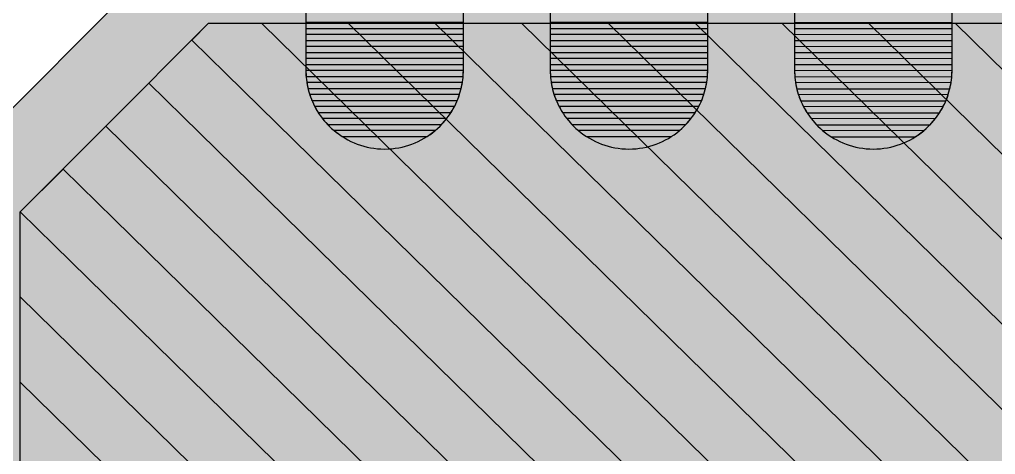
# Model space of a CAD drawing. Header units: millimetres. Extents: x -4.73 to 4.58, y -4.74 to 4.59.
# Drawn here: x -3.423 to -1.51, y 2.424 to 3.275 of the extents above; entities that cross this region are included whole.
import ezdxf

# ---------------------------------------------------------------- set-up
doc = ezdxf.new("R2010")
doc.units = ezdxf.units.MM
doc.header["$MEASUREMENT"] = 0
doc.layers.add('layer 1', color=7, linetype='Continuous')

msp = doc.modelspace()

# ---------------------------------------------------------------- hatches: boundary and pattern name
at = {"layer": 'layer 1', "true_color": 0x5f5d5d}
h = msp.add_hatch(color=251, dxfattribs=at)
edge = h.paths.add_edge_path()
edge.add_spline(control_points=[(-3.122, 3.4177), (-3.122, 3.4177), (2.976, 3.4177), (2.976, 3.4177), (2.976, 3.4177), (3.427, 2.9666), (3.427, 2.9666), (3.427, 2.9666), (3.427, -3.1314), (3.427, -3.1314), (3.427, -3.1314), (2.976, -3.5825), (2.976, -3.5825), (2.976, -3.5825), (-3.122, -3.5825), (-3.122, -3.5825), (-3.122, -3.5825), (-3.573, -3.1314), (-3.573, -3.1314), (-3.573, -3.1314), (-3.573, 2.9666), (-3.573, 2.9666), (-3.573, 2.9666), (-3.122, 3.4177), (-3.122, 3.4177)], knot_values=[0, 0, 0, 0, 0.125, 0.125, 0.125, 0.25, 0.25, 0.25, 0.375, 0.375, 0.375, 0.5, 0.5, 0.5, 0.625, 0.625, 0.625, 0.75, 0.75, 0.75, 0.875, 0.875, 0.875, 1, 1, 1, 1], degree=3, periodic=1)
at = {"layer": 'layer 1', "true_color": 0x8b8b8c}
h = msp.add_hatch(color=252, dxfattribs=at)
edge = h.paths.add_edge_path()
edge.add_spline(control_points=[(-2.8622, 3.2933), (-2.8622, 3.2933), (-2.5535, 3.2932), (-2.5535, 3.2932), (-2.5535, 3.2932), (-2.5535, 3.2579), (-2.5535, 3.2579), (-2.5535, 3.2579), (-2.8622, 3.258), (-2.8622, 3.258), (-2.8622, 3.258), (-2.8622, 3.2933), (-2.8622, 3.2933)], knot_values=[0, 0, 0, 0, 0.25, 0.25, 0.25, 0.5, 0.5, 0.5, 0.75, 0.75, 0.75, 1, 1, 1, 1], degree=3, periodic=1)
h = msp.add_hatch(color=252, dxfattribs=at)
edge = h.paths.add_edge_path()
edge.add_spline(control_points=[(-2.3832, 3.2931), (-2.3832, 3.2931), (-2.0745, 3.293), (-2.0745, 3.293), (-2.0745, 3.293), (-2.0745, 3.2577), (-2.0745, 3.2577), (-2.0745, 3.2577), (-2.3832, 3.2578), (-2.3832, 3.2578), (-2.3832, 3.2578), (-2.3832, 3.2931), (-2.3832, 3.2931)], knot_values=[0, 0, 0, 0, 0.25, 0.25, 0.25, 0.5, 0.5, 0.5, 0.75, 0.75, 0.75, 1, 1, 1, 1], degree=3, periodic=1)
h = msp.add_hatch(color=252, dxfattribs=at)
edge = h.paths.add_edge_path()
edge.add_spline(control_points=[(-1.9042, 3.2929), (-1.9042, 3.2929), (-1.5955, 3.2928), (-1.5955, 3.2928), (-1.5955, 3.2928), (-1.5955, 3.2576), (-1.5955, 3.2576), (-1.5955, 3.2576), (-1.9042, 3.2577), (-1.9042, 3.2577), (-1.9042, 3.2577), (-1.9042, 3.2929), (-1.9042, 3.2929)], knot_values=[0, 0, 0, 0, 0.25, 0.25, 0.25, 0.5, 0.5, 0.5, 0.75, 0.75, 0.75, 1, 1, 1, 1], degree=3, periodic=1)
at = {"layer": 'layer 1', "true_color": 0x9c9694}
h = msp.add_hatch(color=252, dxfattribs=at)
edge = h.paths.add_edge_path()
edge.add_spline(control_points=[(3.277, -3.0628), (3.277, -3.0628), (3.276, -3.0638), (3.276, -3.0638), (3.276, -3.0638), (3.1427, -3.1971), (3.1427, -3.1971), (3.1427, -3.1971), (-3.254, 3.067), (-3.254, 3.067), (-3.254, 3.067), (-3.0534, 3.2676), (-3.0534, 3.2676), (-3.0534, 3.2676), (-2.9488, 3.2676), (-2.9488, 3.2676), (-2.9488, 3.2676), (3.277, -2.8291), (3.277, -2.8291), (3.277, -2.8291), (3.277, -3.0628), (3.277, -3.0628)], knot_values=[0, 0, 0, 0, 0.142857, 0.142857, 0.142857, 0.285714, 0.285714, 0.285714, 0.428571, 0.428571, 0.428571, 0.571429, 0.571429, 0.571429, 0.714286, 0.714286, 0.714286, 0.857143, 0.857143, 0.857143, 1, 1, 1, 1], degree=3, periodic=1)
at = {"layer": 'layer 1', "true_color": 0x999391}
h = msp.add_hatch(color=252, dxfattribs=at)
edge = h.paths.add_edge_path()
edge.add_spline(control_points=[(3.277, -2.9956), (3.277, -2.9956), (-3.0858, 3.2352), (-3.0858, 3.2352), (-3.0858, 3.2352), (-3.0534, 3.2676), (-3.0534, 3.2676), (-3.0534, 3.2676), (-2.6088, 3.2676), (-2.6088, 3.2676), (-2.6088, 3.2676), (3.277, -2.4961), (3.277, -2.4961), (3.277, -2.4961), (3.277, -2.9956), (3.277, -2.9956)], knot_values=[0, 0, 0, 0, 0.2, 0.2, 0.2, 0.4, 0.4, 0.4, 0.6, 0.6, 0.6, 0.8, 0.8, 0.8, 1, 1, 1, 1], degree=3, periodic=1)
at = {"layer": 'layer 1', "true_color": 0x8b8b8c}
h = msp.add_hatch(color=252, dxfattribs=at)
edge = h.paths.add_edge_path()
edge.add_spline(control_points=[(-2.8622, 3.2698), (-2.8622, 3.2698), (-2.5535, 3.2697), (-2.5535, 3.2697), (-2.5535, 3.2697), (-2.5535, 3.2344), (-2.5535, 3.2344), (-2.5535, 3.2344), (-2.8622, 3.2345), (-2.8622, 3.2345), (-2.8622, 3.2345), (-2.8622, 3.2698), (-2.8622, 3.2698)], knot_values=[0, 0, 0, 0, 0.25, 0.25, 0.25, 0.5, 0.5, 0.5, 0.75, 0.75, 0.75, 1, 1, 1, 1], degree=3, periodic=1)
at = {"layer": 'layer 1', "true_color": 0x96908f}
h = msp.add_hatch(color=252, dxfattribs=at)
edge = h.paths.add_edge_path()
edge.add_spline(control_points=[(3.277, -2.6626), (3.277, -2.6626), (-2.7788, 3.2676), (-2.7788, 3.2676), (-2.7788, 3.2676), (-2.2687, 3.2676), (-2.2687, 3.2676), (-2.2687, 3.2676), (3.277, -2.163), (3.277, -2.163), (3.277, -2.163), (3.277, -2.6626), (3.277, -2.6626)], knot_values=[0, 0, 0, 0, 0.25, 0.25, 0.25, 0.5, 0.5, 0.5, 0.75, 0.75, 0.75, 1, 1, 1, 1], degree=3, periodic=1)
at = {"layer": 'layer 1', "true_color": 0x928d8c}
h = msp.add_hatch(color=252, dxfattribs=at)
edge = h.paths.add_edge_path()
edge.add_spline(control_points=[(3.277, -2.3296), (3.277, -2.3296), (-2.4387, 3.2676), (-2.4387, 3.2676), (-2.4387, 3.2676), (-1.9286, 3.2676), (-1.9286, 3.2676), (-1.9286, 3.2676), (3.277, -1.8301), (3.277, -1.8301), (3.277, -1.8301), (3.277, -2.3296), (3.277, -2.3296)], knot_values=[0, 0, 0, 0, 0.25, 0.25, 0.25, 0.5, 0.5, 0.5, 0.75, 0.75, 0.75, 1, 1, 1, 1], degree=3, periodic=1)
at = {"layer": 'layer 1', "true_color": 0x8b8b8c}
h = msp.add_hatch(color=252, dxfattribs=at)
edge = h.paths.add_edge_path()
edge.add_spline(control_points=[(-2.3832, 3.2696), (-2.3832, 3.2696), (-2.0745, 3.2695), (-2.0745, 3.2695), (-2.0745, 3.2695), (-2.0745, 3.2342), (-2.0745, 3.2342), (-2.0745, 3.2342), (-2.3832, 3.2343), (-2.3832, 3.2343), (-2.3832, 3.2343), (-2.3832, 3.2696), (-2.3832, 3.2696)], knot_values=[0, 0, 0, 0, 0.25, 0.25, 0.25, 0.5, 0.5, 0.5, 0.75, 0.75, 0.75, 1, 1, 1, 1], degree=3, periodic=1)
at = {"layer": 'layer 1', "true_color": 0x908b89}
h = msp.add_hatch(color=252, dxfattribs=at)
edge = h.paths.add_edge_path()
edge.add_spline(control_points=[(3.277, -1.9966), (3.277, -1.9966), (-2.0987, 3.2676), (-2.0987, 3.2676), (-2.0987, 3.2676), (-1.5886, 3.2676), (-1.5886, 3.2676), (-1.5886, 3.2676), (3.277, -1.497), (3.277, -1.497), (3.277, -1.497), (3.277, -1.9966), (3.277, -1.9966)], knot_values=[0, 0, 0, 0, 0.25, 0.25, 0.25, 0.5, 0.5, 0.5, 0.75, 0.75, 0.75, 1, 1, 1, 1], degree=3, periodic=1)
at = {"layer": 'layer 1', "true_color": 0x8b8b8c}
h = msp.add_hatch(color=252, dxfattribs=at)
edge = h.paths.add_edge_path()
edge.add_spline(control_points=[(-1.9042, 3.2694), (-1.9042, 3.2694), (-1.5955, 3.2693), (-1.5955, 3.2693), (-1.5955, 3.2693), (-1.5955, 3.2341), (-1.5955, 3.2341), (-1.5955, 3.2341), (-1.9042, 3.2342), (-1.9042, 3.2342), (-1.9042, 3.2342), (-1.9042, 3.2694), (-1.9042, 3.2694)], knot_values=[0, 0, 0, 0, 0.25, 0.25, 0.25, 0.5, 0.5, 0.5, 0.75, 0.75, 0.75, 1, 1, 1, 1], degree=3, periodic=1)
at = {"layer": 'layer 1', "true_color": 0x8c8886}
h = msp.add_hatch(color=252, dxfattribs=at)
edge = h.paths.add_edge_path()
edge.add_spline(control_points=[(3.277, -1.6635), (3.277, -1.6635), (-1.7586, 3.2676), (-1.7586, 3.2676), (-1.7586, 3.2676), (-1.2485, 3.2676), (-1.2485, 3.2676), (-1.2485, 3.2676), (3.277, -1.164), (3.277, -1.164), (3.277, -1.164), (3.277, -1.6635), (3.277, -1.6635)], knot_values=[0, 0, 0, 0, 0.25, 0.25, 0.25, 0.5, 0.5, 0.5, 0.75, 0.75, 0.75, 1, 1, 1, 1], degree=3, periodic=1)
at = {"layer": 'layer 1', "true_color": 0x8b8b8c}
h = msp.add_hatch(color=252, dxfattribs=at)
edge = h.paths.add_edge_path()
edge.add_spline(control_points=[(-2.8622, 3.2463), (-2.8622, 3.2463), (-2.5535, 3.2462), (-2.5535, 3.2462), (-2.5535, 3.2462), (-2.5535, 3.2109), (-2.5535, 3.2109), (-2.5535, 3.2109), (-2.8622, 3.211), (-2.8622, 3.211), (-2.8622, 3.211), (-2.8622, 3.2463), (-2.8622, 3.2463)], knot_values=[0, 0, 0, 0, 0.25, 0.25, 0.25, 0.5, 0.5, 0.5, 0.75, 0.75, 0.75, 1, 1, 1, 1], degree=3, periodic=1)
h = msp.add_hatch(color=252, dxfattribs=at)
edge = h.paths.add_edge_path()
edge.add_spline(control_points=[(-2.3832, 3.2461), (-2.3832, 3.2461), (-2.0745, 3.246), (-2.0745, 3.246), (-2.0745, 3.246), (-2.0745, 3.2107), (-2.0745, 3.2107), (-2.0745, 3.2107), (-2.3832, 3.2108), (-2.3832, 3.2108), (-2.3832, 3.2108), (-2.3832, 3.2461), (-2.3832, 3.2461)], knot_values=[0, 0, 0, 0, 0.25, 0.25, 0.25, 0.5, 0.5, 0.5, 0.75, 0.75, 0.75, 1, 1, 1, 1], degree=3, periodic=1)
h = msp.add_hatch(color=252, dxfattribs=at)
edge = h.paths.add_edge_path()
edge.add_spline(control_points=[(-1.9042, 3.2459), (-1.9042, 3.2459), (-1.5955, 3.2458), (-1.5955, 3.2458), (-1.5955, 3.2458), (-1.5955, 3.2106), (-1.5955, 3.2106), (-1.5955, 3.2106), (-1.9042, 3.2107), (-1.9042, 3.2107), (-1.9042, 3.2107), (-1.9042, 3.2459), (-1.9042, 3.2459)], knot_values=[0, 0, 0, 0, 0.25, 0.25, 0.25, 0.5, 0.5, 0.5, 0.75, 0.75, 0.75, 1, 1, 1, 1], degree=3, periodic=1)
h = msp.add_hatch(color=252, dxfattribs=at)
edge = h.paths.add_edge_path()
edge.add_spline(control_points=[(-2.8622, 3.2227), (-2.8622, 3.2227), (-2.5535, 3.2226), (-2.5535, 3.2226), (-2.5535, 3.2226), (-2.5535, 3.1874), (-2.5535, 3.1874), (-2.5535, 3.1874), (-2.8622, 3.1875), (-2.8622, 3.1875), (-2.8622, 3.1875), (-2.8622, 3.2227), (-2.8622, 3.2227)], knot_values=[0, 0, 0, 0, 0.25, 0.25, 0.25, 0.5, 0.5, 0.5, 0.75, 0.75, 0.75, 1, 1, 1, 1], degree=3, periodic=1)
h = msp.add_hatch(color=252, dxfattribs=at)
edge = h.paths.add_edge_path()
edge.add_spline(control_points=[(-2.3832, 3.2226), (-2.3832, 3.2226), (-2.0745, 3.2225), (-2.0745, 3.2225), (-2.0745, 3.2225), (-2.0745, 3.1872), (-2.0745, 3.1872), (-2.0745, 3.1872), (-2.3832, 3.1873), (-2.3832, 3.1873), (-2.3832, 3.1873), (-2.3832, 3.2226), (-2.3832, 3.2226)], knot_values=[0, 0, 0, 0, 0.25, 0.25, 0.25, 0.5, 0.5, 0.5, 0.75, 0.75, 0.75, 1, 1, 1, 1], degree=3, periodic=1)
h = msp.add_hatch(color=252, dxfattribs=at)
edge = h.paths.add_edge_path()
edge.add_spline(control_points=[(-1.9042, 3.2224), (-1.9042, 3.2224), (-1.5955, 3.2223), (-1.5955, 3.2223), (-1.5955, 3.2223), (-1.5955, 3.1871), (-1.5955, 3.1871), (-1.5955, 3.1871), (-1.9042, 3.1872), (-1.9042, 3.1872), (-1.9042, 3.1872), (-1.9042, 3.2224), (-1.9042, 3.2224)], knot_values=[0, 0, 0, 0, 0.25, 0.25, 0.25, 0.5, 0.5, 0.5, 0.75, 0.75, 0.75, 1, 1, 1, 1], degree=3, periodic=1)
h = msp.add_hatch(color=252, dxfattribs=at)
edge = h.paths.add_edge_path()
edge.add_spline(control_points=[(-2.8622, 3.1992), (-2.8622, 3.1992), (-2.5535, 3.1991), (-2.5535, 3.1991), (-2.5535, 3.1991), (-2.5535, 3.1762), (-2.5535, 3.1762), (-2.5535, 3.1762), (-2.554, 3.1639), (-2.554, 3.1639), (-2.554, 3.1639), (-2.8617, 3.164), (-2.8617, 3.164), (-2.8617, 3.164), (-2.8622, 3.1762), (-2.8622, 3.1762), (-2.8622, 3.1762), (-2.8622, 3.1992), (-2.8622, 3.1992)], knot_values=[0, 0, 0, 0, 0.166667, 0.166667, 0.166667, 0.333333, 0.333333, 0.333333, 0.5, 0.5, 0.5, 0.666667, 0.666667, 0.666667, 0.833333, 0.833333, 0.833333, 1, 1, 1, 1], degree=3, periodic=1)
h = msp.add_hatch(color=252, dxfattribs=at)
edge = h.paths.add_edge_path()
edge.add_spline(control_points=[(-2.3832, 3.1991), (-2.3832, 3.1991), (-2.0745, 3.199), (-2.0745, 3.199), (-2.0745, 3.199), (-2.0745, 3.1762), (-2.0745, 3.1762), (-2.0745, 3.1762), (-2.0751, 3.1637), (-2.0751, 3.1637), (-2.0751, 3.1637), (-2.3827, 3.1638), (-2.3827, 3.1638), (-2.3827, 3.1638), (-2.3832, 3.1762), (-2.3832, 3.1762), (-2.3832, 3.1762), (-2.3832, 3.1991), (-2.3832, 3.1991)], knot_values=[0, 0, 0, 0, 0.166667, 0.166667, 0.166667, 0.333333, 0.333333, 0.333333, 0.5, 0.5, 0.5, 0.666667, 0.666667, 0.666667, 0.833333, 0.833333, 0.833333, 1, 1, 1, 1], degree=3, periodic=1)
h = msp.add_hatch(color=252, dxfattribs=at)
edge = h.paths.add_edge_path()
edge.add_spline(control_points=[(-1.9042, 3.1989), (-1.9042, 3.1989), (-1.5955, 3.1988), (-1.5955, 3.1988), (-1.5955, 3.1988), (-1.5955, 3.1762), (-1.5955, 3.1762), (-1.5955, 3.1762), (-1.5961, 3.1635), (-1.5961, 3.1635), (-1.5961, 3.1635), (-1.9036, 3.1637), (-1.9036, 3.1637), (-1.9036, 3.1637), (-1.9042, 3.1762), (-1.9042, 3.1762), (-1.9042, 3.1762), (-1.9042, 3.1989), (-1.9042, 3.1989)], knot_values=[0, 0, 0, 0, 0.166667, 0.166667, 0.166667, 0.333333, 0.333333, 0.333333, 0.5, 0.5, 0.5, 0.666667, 0.666667, 0.666667, 0.833333, 0.833333, 0.833333, 1, 1, 1, 1], degree=3, periodic=1)
h = msp.add_hatch(color=252, dxfattribs=at)
edge = h.paths.add_edge_path()
edge.add_spline(control_points=[(-2.8622, 3.1757), (-2.8622, 3.1757), (-2.5535, 3.1756), (-2.5535, 3.1756), (-2.5535, 3.1635), (-2.5551, 3.1517), (-2.5578, 3.1404), (-2.5578, 3.1404), (-2.858, 3.1405), (-2.858, 3.1405), (-2.8607, 3.1518), (-2.8622, 3.1636), (-2.8622, 3.1757)], knot_values=[0, 0, 0, 0, 0.25, 0.25, 0.25, 0.5, 0.5, 0.5, 0.75, 0.75, 0.75, 1, 1, 1, 1], degree=3, periodic=1)
h = msp.add_hatch(color=252, dxfattribs=at)
edge = h.paths.add_edge_path()
edge.add_spline(control_points=[(-2.3832, 3.1756), (-2.3832, 3.1756), (-2.0745, 3.1755), (-2.0745, 3.1755), (-2.0746, 3.1633), (-2.076, 3.1515), (-2.0788, 3.1402), (-2.0788, 3.1402), (-2.3789, 3.1403), (-2.3789, 3.1403), (-2.3816, 3.1516), (-2.3832, 3.1635), (-2.3832, 3.1756)], knot_values=[0, 0, 0, 0, 0.25, 0.25, 0.25, 0.5, 0.5, 0.5, 0.75, 0.75, 0.75, 1, 1, 1, 1], degree=3, periodic=1)
h = msp.add_hatch(color=252, dxfattribs=at)
edge = h.paths.add_edge_path()
edge.add_spline(control_points=[(-1.9042, 3.1754), (-1.9042, 3.1754), (-1.5955, 3.1753), (-1.5955, 3.1753), (-1.5956, 3.1632), (-1.5972, 3.1513), (-1.5999, 3.14), (-1.5999, 3.14), (-1.8999, 3.1401), (-1.8999, 3.1401), (-1.9027, 3.1514), (-1.9041, 3.1633), (-1.9042, 3.1754)], knot_values=[0, 0, 0, 0, 0.25, 0.25, 0.25, 0.5, 0.5, 0.5, 0.75, 0.75, 0.75, 1, 1, 1, 1], degree=3, periodic=1)
at = {"layer": 'layer 1', "true_color": 0x9f9997}
h = msp.add_hatch(color=253, dxfattribs=at)
edge = h.paths.add_edge_path()
edge.add_spline(control_points=[(2.9745, -3.3653), (2.9745, -3.3653), (-3.4223, 2.8987), (-3.4223, 2.8987), (-3.4223, 2.8987), (-3.1699, 3.1511), (-3.1699, 3.1511), (-3.1699, 3.1511), (3.2268, -3.113), (3.2268, -3.113), (3.2268, -3.113), (2.9745, -3.3653), (2.9745, -3.3653)], knot_values=[0, 0, 0, 0, 0.25, 0.25, 0.25, 0.5, 0.5, 0.5, 0.75, 0.75, 0.75, 1, 1, 1, 1], degree=3, periodic=1)
at = {"layer": 'layer 1', "true_color": 0x8b8b8c}
h = msp.add_hatch(color=252, dxfattribs=at)
edge = h.paths.add_edge_path()
edge.add_spline(control_points=[(-2.8603, 3.1522), (-2.8603, 3.1522), (-2.5554, 3.1521), (-2.5554, 3.1521), (-2.5574, 3.1398), (-2.5608, 3.128), (-2.5654, 3.1169), (-2.5654, 3.1169), (-2.8503, 3.117), (-2.8503, 3.117), (-2.855, 3.1281), (-2.8584, 3.1399), (-2.8603, 3.1522)], knot_values=[0, 0, 0, 0, 0.25, 0.25, 0.25, 0.5, 0.5, 0.5, 0.75, 0.75, 0.75, 1, 1, 1, 1], degree=3, periodic=1)
h = msp.add_hatch(color=252, dxfattribs=at)
edge = h.paths.add_edge_path()
edge.add_spline(control_points=[(-2.3813, 3.1521), (-2.3813, 3.1521), (-2.0764, 3.152), (-2.0764, 3.152), (-2.0784, 3.1397), (-2.0818, 3.1279), (-2.0865, 3.1167), (-2.0865, 3.1167), (-2.3712, 3.1168), (-2.3712, 3.1168), (-2.3759, 3.1279), (-2.3793, 3.1398), (-2.3813, 3.1521)], knot_values=[0, 0, 0, 0, 0.25, 0.25, 0.25, 0.5, 0.5, 0.5, 0.75, 0.75, 0.75, 1, 1, 1, 1], degree=3, periodic=1)
h = msp.add_hatch(color=252, dxfattribs=at)
edge = h.paths.add_edge_path()
edge.add_spline(control_points=[(-1.9023, 3.1519), (-1.9023, 3.1519), (-1.5975, 3.1518), (-1.5975, 3.1518), (-1.5995, 3.1395), (-1.6029, 3.1277), (-1.6076, 3.1165), (-1.6076, 3.1165), (-1.8921, 3.1166), (-1.8921, 3.1166), (-1.8968, 3.1277), (-1.9003, 3.1396), (-1.9023, 3.1519)], knot_values=[0, 0, 0, 0, 0.25, 0.25, 0.25, 0.5, 0.5, 0.5, 0.75, 0.75, 0.75, 1, 1, 1, 1], degree=3, periodic=1)
h = msp.add_hatch(color=252, dxfattribs=at)
edge = h.paths.add_edge_path()
edge.add_spline(control_points=[(-2.8547, 3.1287), (-2.8547, 3.1287), (-2.561, 3.1286), (-2.561, 3.1286), (-2.5651, 3.116), (-2.5708, 3.1042), (-2.5778, 3.0933), (-2.5778, 3.0933), (-2.838, 3.0935), (-2.838, 3.0935), (-2.845, 3.1044), (-2.8506, 3.1162), (-2.8547, 3.1287)], knot_values=[0, 0, 0, 0, 0.25, 0.25, 0.25, 0.5, 0.5, 0.5, 0.75, 0.75, 0.75, 1, 1, 1, 1], degree=3, periodic=1)
h = msp.add_hatch(color=252, dxfattribs=at)
edge = h.paths.add_edge_path()
edge.add_spline(control_points=[(-2.3756, 3.1286), (-2.3756, 3.1286), (-2.0821, 3.1284), (-2.0821, 3.1284), (-2.0862, 3.1159), (-2.0919, 3.1041), (-2.0989, 3.0932), (-2.0989, 3.0932), (-2.3589, 3.0933), (-2.3589, 3.0933), (-2.3659, 3.1043), (-2.3715, 3.116), (-2.3756, 3.1286)], knot_values=[0, 0, 0, 0, 0.25, 0.25, 0.25, 0.5, 0.5, 0.5, 0.75, 0.75, 0.75, 1, 1, 1, 1], degree=3, periodic=1)
h = msp.add_hatch(color=252, dxfattribs=at)
edge = h.paths.add_edge_path()
edge.add_spline(control_points=[(-1.8966, 3.1284), (-1.8966, 3.1284), (-1.6031, 3.1283), (-1.6031, 3.1283), (-1.6072, 3.1157), (-1.6129, 3.1039), (-1.62, 3.093), (-1.62, 3.093), (-1.8797, 3.0931), (-1.8797, 3.0931), (-1.8867, 3.1041), (-1.8925, 3.1158), (-1.8966, 3.1284)], knot_values=[0, 0, 0, 0, 0.25, 0.25, 0.25, 0.5, 0.5, 0.5, 0.75, 0.75, 0.75, 1, 1, 1, 1], degree=3, periodic=1)
h = msp.add_hatch(color=252, dxfattribs=at)
edge = h.paths.add_edge_path()
edge.add_spline(control_points=[(-2.8448, 3.1052), (-2.8448, 3.1052), (-2.5709, 3.1051), (-2.5709, 3.1051), (-2.5777, 3.0922), (-2.5862, 3.0803), (-2.5963, 3.0698), (-2.5963, 3.0698), (-2.8195, 3.0699), (-2.8195, 3.0699), (-2.8295, 3.0804), (-2.838, 3.0922), (-2.8448, 3.1052)], knot_values=[0, 0, 0, 0, 0.25, 0.25, 0.25, 0.5, 0.5, 0.5, 0.75, 0.75, 0.75, 1, 1, 1, 1], degree=3, periodic=1)
h = msp.add_hatch(color=252, dxfattribs=at)
edge = h.paths.add_edge_path()
edge.add_spline(control_points=[(-2.3657, 3.105), (-2.3657, 3.105), (-2.0921, 3.1049), (-2.0921, 3.1049), (-2.0989, 3.092), (-2.1074, 3.0802), (-2.1174, 3.0697), (-2.1174, 3.0697), (-2.3404, 3.0698), (-2.3404, 3.0698), (-2.3504, 3.0802), (-2.3589, 3.0921), (-2.3657, 3.105)], knot_values=[0, 0, 0, 0, 0.25, 0.25, 0.25, 0.5, 0.5, 0.5, 0.75, 0.75, 0.75, 1, 1, 1, 1], degree=3, periodic=1)
h = msp.add_hatch(color=252, dxfattribs=at)
edge = h.paths.add_edge_path()
edge.add_spline(control_points=[(-1.8866, 3.1049), (-1.8866, 3.1049), (-1.6131, 3.1048), (-1.6131, 3.1048), (-1.6199, 3.0918), (-1.6285, 3.08), (-1.6386, 3.0695), (-1.6386, 3.0695), (-1.8612, 3.0696), (-1.8612, 3.0696), (-1.8712, 3.0801), (-1.8798, 3.0919), (-1.8866, 3.1049)], knot_values=[0, 0, 0, 0, 0.25, 0.25, 0.25, 0.5, 0.5, 0.5, 0.75, 0.75, 0.75, 1, 1, 1, 1], degree=3, periodic=1)
h = msp.add_hatch(color=252, dxfattribs=at)
edge = h.paths.add_edge_path()
edge.add_spline(control_points=[(-2.8297, 3.0817), (-2.8297, 3.0817), (-2.5861, 3.0816), (-2.5861, 3.0816), (-2.5969, 3.0678), (-2.6101, 3.0558), (-2.6248, 3.0463), (-2.6248, 3.0463), (-2.791, 3.0464), (-2.791, 3.0464), (-2.8058, 3.0559), (-2.8189, 3.0679), (-2.8297, 3.0817)], knot_values=[0, 0, 0, 0, 0.25, 0.25, 0.25, 0.5, 0.5, 0.5, 0.75, 0.75, 0.75, 1, 1, 1, 1], degree=3, periodic=1)
h = msp.add_hatch(color=252, dxfattribs=at)
edge = h.paths.add_edge_path()
edge.add_spline(control_points=[(-2.3505, 3.0815), (-2.3505, 3.0815), (-2.1073, 3.0814), (-2.1073, 3.0814), (-2.1181, 3.0676), (-2.1312, 3.0557), (-2.1459, 3.0462), (-2.1459, 3.0462), (-2.3119, 3.0463), (-2.3119, 3.0463), (-2.3267, 3.0558), (-2.3397, 3.0677), (-2.3505, 3.0815)], knot_values=[0, 0, 0, 0, 0.25, 0.25, 0.25, 0.5, 0.5, 0.5, 0.75, 0.75, 0.75, 1, 1, 1, 1], degree=3, periodic=1)
h = msp.add_hatch(color=252, dxfattribs=at)
edge = h.paths.add_edge_path()
edge.add_spline(control_points=[(-1.8714, 3.0814), (-1.8714, 3.0814), (-1.6283, 3.0813), (-1.6283, 3.0813), (-1.6391, 3.0675), (-1.6523, 3.0555), (-1.6672, 3.046), (-1.6672, 3.046), (-1.8326, 3.0461), (-1.8326, 3.0461), (-1.8474, 3.0556), (-1.8606, 3.0675), (-1.8714, 3.0814)], knot_values=[0, 0, 0, 0, 0.25, 0.25, 0.25, 0.5, 0.5, 0.5, 0.75, 0.75, 0.75, 1, 1, 1, 1], degree=3, periodic=1)
h = msp.add_hatch(color=252, dxfattribs=at)
edge = h.paths.add_edge_path()
edge.add_spline(control_points=[(-2.807, 3.0582), (-2.807, 3.0582), (-2.6087, 3.0581), (-2.6087, 3.0581), (-2.6355, 3.0355), (-2.6701, 3.0219), (-2.7078, 3.0219), (-2.7078, 3.0219), (-2.7079, 3.0219), (-2.7079, 3.0219), (-2.7456, 3.0219), (-2.7801, 3.0356), (-2.807, 3.0582)], knot_values=[0, 0, 0, 0, 0.25, 0.25, 0.25, 0.5, 0.5, 0.5, 0.75, 0.75, 0.75, 1, 1, 1, 1], degree=3, periodic=1)
h = msp.add_hatch(color=252, dxfattribs=at)
edge = h.paths.add_edge_path()
edge.add_spline(control_points=[(-2.3278, 3.058), (-2.3278, 3.058), (-2.13, 3.0579), (-2.13, 3.0579), (-2.1568, 3.0355), (-2.1913, 3.0219), (-2.2288, 3.0219), (-2.2288, 3.0219), (-2.2289, 3.0219), (-2.2289, 3.0219), (-2.2665, 3.0219), (-2.301, 3.0355), (-2.3278, 3.058)], knot_values=[0, 0, 0, 0, 0.25, 0.25, 0.25, 0.5, 0.5, 0.5, 0.75, 0.75, 0.75, 1, 1, 1, 1], degree=3, periodic=1)
h = msp.add_hatch(color=252, dxfattribs=at)
edge = h.paths.add_edge_path()
edge.add_spline(control_points=[(-1.8487, 3.0579), (-1.8487, 3.0579), (-1.6511, 3.0578), (-1.6511, 3.0578), (-1.678, 3.0354), (-1.7123, 3.0219), (-1.7498, 3.0219), (-1.7498, 3.0219), (-1.7499, 3.0219), (-1.7499, 3.0219), (-1.7874, 3.0219), (-1.8219, 3.0355), (-1.8487, 3.0579)], knot_values=[0, 0, 0, 0, 0.25, 0.25, 0.25, 0.5, 0.5, 0.5, 0.75, 0.75, 0.75, 1, 1, 1, 1], degree=3, periodic=1)
at = {"layer": 'layer 1', "true_color": 0xa19c9a}
h = msp.add_hatch(color=253, dxfattribs=at)
edge = h.paths.add_edge_path()
edge.add_spline(control_points=[(2.7029, -3.4324), (2.7029, -3.4324), (-3.423, 2.5663), (-3.423, 2.5663), (-3.423, 2.5663), (-3.423, 2.898), (-3.423, 2.898), (-3.423, 2.898), (-3.3382, 2.9828), (-3.3382, 2.9828), (-3.3382, 2.9828), (3.0586, -3.2812), (3.0586, -3.2812), (3.0586, -3.2812), (2.9074, -3.4324), (2.9074, -3.4324), (2.9074, -3.4324), (2.7029, -3.4324), (2.7029, -3.4324)], knot_values=[0, 0, 0, 0, 0.166667, 0.166667, 0.166667, 0.333333, 0.333333, 0.333333, 0.5, 0.5, 0.5, 0.666667, 0.666667, 0.666667, 0.833333, 0.833333, 0.833333, 1, 1, 1, 1], degree=3, periodic=1)
at = {"layer": 'layer 1', "true_color": 0xa59f9d}
h = msp.add_hatch(color=253, dxfattribs=at)
edge = h.paths.add_edge_path()
edge.add_spline(control_points=[(2.3628, -3.4324), (2.3628, -3.4324), (-3.423, 2.2334), (-3.423, 2.2334), (-3.423, 2.2334), (-3.423, 2.7329), (-3.423, 2.7329), (-3.423, 2.7329), (2.8729, -3.4324), (2.8729, -3.4324), (2.8729, -3.4324), (2.3628, -3.4324), (2.3628, -3.4324)], knot_values=[0, 0, 0, 0, 0.25, 0.25, 0.25, 0.5, 0.5, 0.5, 0.75, 0.75, 0.75, 1, 1, 1, 1], degree=3, periodic=1)

# ---------------------------------------------------------------- linework, layer by layer
at = {"layer": 'layer 1', "color": 251}
msp.add_open_spline([(-3.122, 3.4177), (-3.122, 3.4177), (2.976, 3.4177), (2.976, 3.4177), (2.976, 3.4177), (3.427, 2.9666), (3.427, 2.9666), (3.427, 2.9666), (3.427, -3.1314), (3.427, -3.1314), (3.427, -3.1314), (2.976, -3.5825), (2.976, -3.5825), (2.976, -3.5825), (-3.122, -3.5825), (-3.122, -3.5825), (-3.122, -3.5825), (-3.573, -3.1314), (-3.573, -3.1314), (-3.573, -3.1314), (-3.573, 2.9666), (-3.573, 2.9666), (-3.573, 2.9666), (-3.122, 3.4177), (-3.122, 3.4177)], degree=3, knots=[0, 0, 0, 0, 0.125, 0.125, 0.125, 0.25, 0.25, 0.25, 0.375, 0.375, 0.375, 0.5, 0.5, 0.5, 0.625, 0.625, 0.625, 0.75, 0.75, 0.75, 0.875, 0.875, 0.875, 1, 1, 1, 1], dxfattribs=at)
at = {"layer": 'layer 1', "color": 252}
for points, knots in [([(-2.8622, 3.2933), (-2.8622, 3.2933), (-2.5535, 3.2932), (-2.5535, 3.2932), (-2.5535, 3.2932), (-2.5535, 3.2579), (-2.5535, 3.2579), (-2.5535, 3.2579), (-2.8622, 3.258), (-2.8622, 3.258), (-2.8622, 3.258), (-2.8622, 3.2933), (-2.8622, 3.2933)], [0, 0, 0, 0, 0.25, 0.25, 0.25, 0.5, 0.5, 0.5, 0.75, 0.75, 0.75, 1, 1, 1, 1]), ([(-2.3832, 3.2931), (-2.3832, 3.2931), (-2.0745, 3.293), (-2.0745, 3.293), (-2.0745, 3.293), (-2.0745, 3.2577), (-2.0745, 3.2577), (-2.0745, 3.2577), (-2.3832, 3.2578), (-2.3832, 3.2578), (-2.3832, 3.2578), (-2.3832, 3.2931), (-2.3832, 3.2931)], [0, 0, 0, 0, 0.25, 0.25, 0.25, 0.5, 0.5, 0.5, 0.75, 0.75, 0.75, 1, 1, 1, 1]), ([(-1.9042, 3.2929), (-1.9042, 3.2929), (-1.5955, 3.2928), (-1.5955, 3.2928), (-1.5955, 3.2928), (-1.5955, 3.2576), (-1.5955, 3.2576), (-1.5955, 3.2576), (-1.9042, 3.2577), (-1.9042, 3.2577), (-1.9042, 3.2577), (-1.9042, 3.2929), (-1.9042, 3.2929)], [0, 0, 0, 0, 0.25, 0.25, 0.25, 0.5, 0.5, 0.5, 0.75, 0.75, 0.75, 1, 1, 1, 1]), ([(3.277, -3.0628), (3.277, -3.0628), (3.276, -3.0638), (3.276, -3.0638), (3.276, -3.0638), (3.1427, -3.1971), (3.1427, -3.1971), (3.1427, -3.1971), (-3.254, 3.067), (-3.254, 3.067), (-3.254, 3.067), (-3.0534, 3.2676), (-3.0534, 3.2676), (-3.0534, 3.2676), (-2.9488, 3.2676), (-2.9488, 3.2676), (-2.9488, 3.2676), (3.277, -2.8291), (3.277, -2.8291), (3.277, -2.8291), (3.277, -3.0628), (3.277, -3.0628)], [0, 0, 0, 0, 0.142857, 0.142857, 0.142857, 0.285714, 0.285714, 0.285714, 0.428571, 0.428571, 0.428571, 0.571429, 0.571429, 0.571429, 0.714286, 0.714286, 0.714286, 0.857143, 0.857143, 0.857143, 1, 1, 1, 1]), ([(3.277, -2.9956), (3.277, -2.9956), (-3.0858, 3.2352), (-3.0858, 3.2352), (-3.0858, 3.2352), (-3.0534, 3.2676), (-3.0534, 3.2676), (-3.0534, 3.2676), (-2.6088, 3.2676), (-2.6088, 3.2676), (-2.6088, 3.2676), (3.277, -2.4961), (3.277, -2.4961), (3.277, -2.4961), (3.277, -2.9956), (3.277, -2.9956)], [0, 0, 0, 0, 0.2, 0.2, 0.2, 0.4, 0.4, 0.4, 0.6, 0.6, 0.6, 0.8, 0.8, 0.8, 1, 1, 1, 1]), ([(-2.8622, 3.2698), (-2.8622, 3.2698), (-2.5535, 3.2697), (-2.5535, 3.2697), (-2.5535, 3.2697), (-2.5535, 3.2344), (-2.5535, 3.2344), (-2.5535, 3.2344), (-2.8622, 3.2345), (-2.8622, 3.2345), (-2.8622, 3.2345), (-2.8622, 3.2698), (-2.8622, 3.2698)], [0, 0, 0, 0, 0.25, 0.25, 0.25, 0.5, 0.5, 0.5, 0.75, 0.75, 0.75, 1, 1, 1, 1]), ([(3.277, -2.6626), (3.277, -2.6626), (-2.7788, 3.2676), (-2.7788, 3.2676), (-2.7788, 3.2676), (-2.2687, 3.2676), (-2.2687, 3.2676), (-2.2687, 3.2676), (3.277, -2.163), (3.277, -2.163), (3.277, -2.163), (3.277, -2.6626), (3.277, -2.6626)], [0, 0, 0, 0, 0.25, 0.25, 0.25, 0.5, 0.5, 0.5, 0.75, 0.75, 0.75, 1, 1, 1, 1]), ([(3.277, -2.3296), (3.277, -2.3296), (-2.4387, 3.2676), (-2.4387, 3.2676), (-2.4387, 3.2676), (-1.9286, 3.2676), (-1.9286, 3.2676), (-1.9286, 3.2676), (3.277, -1.8301), (3.277, -1.8301), (3.277, -1.8301), (3.277, -2.3296), (3.277, -2.3296)], [0, 0, 0, 0, 0.25, 0.25, 0.25, 0.5, 0.5, 0.5, 0.75, 0.75, 0.75, 1, 1, 1, 1]), ([(-2.3832, 3.2696), (-2.3832, 3.2696), (-2.0745, 3.2695), (-2.0745, 3.2695), (-2.0745, 3.2695), (-2.0745, 3.2342), (-2.0745, 3.2342), (-2.0745, 3.2342), (-2.3832, 3.2343), (-2.3832, 3.2343), (-2.3832, 3.2343), (-2.3832, 3.2696), (-2.3832, 3.2696)], [0, 0, 0, 0, 0.25, 0.25, 0.25, 0.5, 0.5, 0.5, 0.75, 0.75, 0.75, 1, 1, 1, 1]), ([(3.277, -1.9966), (3.277, -1.9966), (-2.0987, 3.2676), (-2.0987, 3.2676), (-2.0987, 3.2676), (-1.5886, 3.2676), (-1.5886, 3.2676), (-1.5886, 3.2676), (3.277, -1.497), (3.277, -1.497), (3.277, -1.497), (3.277, -1.9966), (3.277, -1.9966)], [0, 0, 0, 0, 0.25, 0.25, 0.25, 0.5, 0.5, 0.5, 0.75, 0.75, 0.75, 1, 1, 1, 1]), ([(-1.9042, 3.2694), (-1.9042, 3.2694), (-1.5955, 3.2693), (-1.5955, 3.2693), (-1.5955, 3.2693), (-1.5955, 3.2341), (-1.5955, 3.2341), (-1.5955, 3.2341), (-1.9042, 3.2342), (-1.9042, 3.2342), (-1.9042, 3.2342), (-1.9042, 3.2694), (-1.9042, 3.2694)], [0, 0, 0, 0, 0.25, 0.25, 0.25, 0.5, 0.5, 0.5, 0.75, 0.75, 0.75, 1, 1, 1, 1]), ([(3.277, -1.6635), (3.277, -1.6635), (-1.7586, 3.2676), (-1.7586, 3.2676), (-1.7586, 3.2676), (-1.2485, 3.2676), (-1.2485, 3.2676), (-1.2485, 3.2676), (3.277, -1.164), (3.277, -1.164), (3.277, -1.164), (3.277, -1.6635), (3.277, -1.6635)], [0, 0, 0, 0, 0.25, 0.25, 0.25, 0.5, 0.5, 0.5, 0.75, 0.75, 0.75, 1, 1, 1, 1]), ([(-2.8622, 3.2463), (-2.8622, 3.2463), (-2.5535, 3.2462), (-2.5535, 3.2462), (-2.5535, 3.2462), (-2.5535, 3.2109), (-2.5535, 3.2109), (-2.5535, 3.2109), (-2.8622, 3.211), (-2.8622, 3.211), (-2.8622, 3.211), (-2.8622, 3.2463), (-2.8622, 3.2463)], [0, 0, 0, 0, 0.25, 0.25, 0.25, 0.5, 0.5, 0.5, 0.75, 0.75, 0.75, 1, 1, 1, 1]), ([(-2.3832, 3.2461), (-2.3832, 3.2461), (-2.0745, 3.246), (-2.0745, 3.246), (-2.0745, 3.246), (-2.0745, 3.2107), (-2.0745, 3.2107), (-2.0745, 3.2107), (-2.3832, 3.2108), (-2.3832, 3.2108), (-2.3832, 3.2108), (-2.3832, 3.2461), (-2.3832, 3.2461)], [0, 0, 0, 0, 0.25, 0.25, 0.25, 0.5, 0.5, 0.5, 0.75, 0.75, 0.75, 1, 1, 1, 1]), ([(-1.9042, 3.2459), (-1.9042, 3.2459), (-1.5955, 3.2458), (-1.5955, 3.2458), (-1.5955, 3.2458), (-1.5955, 3.2106), (-1.5955, 3.2106), (-1.5955, 3.2106), (-1.9042, 3.2107), (-1.9042, 3.2107), (-1.9042, 3.2107), (-1.9042, 3.2459), (-1.9042, 3.2459)], [0, 0, 0, 0, 0.25, 0.25, 0.25, 0.5, 0.5, 0.5, 0.75, 0.75, 0.75, 1, 1, 1, 1]), ([(-2.8622, 3.2227), (-2.8622, 3.2227), (-2.5535, 3.2226), (-2.5535, 3.2226), (-2.5535, 3.2226), (-2.5535, 3.1874), (-2.5535, 3.1874), (-2.5535, 3.1874), (-2.8622, 3.1875), (-2.8622, 3.1875), (-2.8622, 3.1875), (-2.8622, 3.2227), (-2.8622, 3.2227)], [0, 0, 0, 0, 0.25, 0.25, 0.25, 0.5, 0.5, 0.5, 0.75, 0.75, 0.75, 1, 1, 1, 1]), ([(-2.3832, 3.2226), (-2.3832, 3.2226), (-2.0745, 3.2225), (-2.0745, 3.2225), (-2.0745, 3.2225), (-2.0745, 3.1872), (-2.0745, 3.1872), (-2.0745, 3.1872), (-2.3832, 3.1873), (-2.3832, 3.1873), (-2.3832, 3.1873), (-2.3832, 3.2226), (-2.3832, 3.2226)], [0, 0, 0, 0, 0.25, 0.25, 0.25, 0.5, 0.5, 0.5, 0.75, 0.75, 0.75, 1, 1, 1, 1]), ([(-1.9042, 3.2224), (-1.9042, 3.2224), (-1.5955, 3.2223), (-1.5955, 3.2223), (-1.5955, 3.2223), (-1.5955, 3.1871), (-1.5955, 3.1871), (-1.5955, 3.1871), (-1.9042, 3.1872), (-1.9042, 3.1872), (-1.9042, 3.1872), (-1.9042, 3.2224), (-1.9042, 3.2224)], [0, 0, 0, 0, 0.25, 0.25, 0.25, 0.5, 0.5, 0.5, 0.75, 0.75, 0.75, 1, 1, 1, 1]), ([(-2.8622, 3.1992), (-2.8622, 3.1992), (-2.5535, 3.1991), (-2.5535, 3.1991), (-2.5535, 3.1991), (-2.5535, 3.1762), (-2.5535, 3.1762), (-2.5535, 3.1762), (-2.554, 3.1639), (-2.554, 3.1639), (-2.554, 3.1639), (-2.8617, 3.164), (-2.8617, 3.164), (-2.8617, 3.164), (-2.8622, 3.1762), (-2.8622, 3.1762), (-2.8622, 3.1762), (-2.8622, 3.1992), (-2.8622, 3.1992)], [0, 0, 0, 0, 0.166667, 0.166667, 0.166667, 0.333333, 0.333333, 0.333333, 0.5, 0.5, 0.5, 0.666667, 0.666667, 0.666667, 0.833333, 0.833333, 0.833333, 1, 1, 1, 1]), ([(-2.3832, 3.1991), (-2.3832, 3.1991), (-2.0745, 3.199), (-2.0745, 3.199), (-2.0745, 3.199), (-2.0745, 3.1762), (-2.0745, 3.1762), (-2.0745, 3.1762), (-2.0751, 3.1637), (-2.0751, 3.1637), (-2.0751, 3.1637), (-2.3827, 3.1638), (-2.3827, 3.1638), (-2.3827, 3.1638), (-2.3832, 3.1762), (-2.3832, 3.1762), (-2.3832, 3.1762), (-2.3832, 3.1991), (-2.3832, 3.1991)], [0, 0, 0, 0, 0.166667, 0.166667, 0.166667, 0.333333, 0.333333, 0.333333, 0.5, 0.5, 0.5, 0.666667, 0.666667, 0.666667, 0.833333, 0.833333, 0.833333, 1, 1, 1, 1]), ([(-1.9042, 3.1989), (-1.9042, 3.1989), (-1.5955, 3.1988), (-1.5955, 3.1988), (-1.5955, 3.1988), (-1.5955, 3.1762), (-1.5955, 3.1762), (-1.5955, 3.1762), (-1.5961, 3.1635), (-1.5961, 3.1635), (-1.5961, 3.1635), (-1.9036, 3.1637), (-1.9036, 3.1637), (-1.9036, 3.1637), (-1.9042, 3.1762), (-1.9042, 3.1762), (-1.9042, 3.1762), (-1.9042, 3.1989), (-1.9042, 3.1989)], [0, 0, 0, 0, 0.166667, 0.166667, 0.166667, 0.333333, 0.333333, 0.333333, 0.5, 0.5, 0.5, 0.666667, 0.666667, 0.666667, 0.833333, 0.833333, 0.833333, 1, 1, 1, 1]), ([(-2.8622, 3.1757), (-2.8622, 3.1757), (-2.5535, 3.1756), (-2.5535, 3.1756), (-2.5535, 3.1635), (-2.5551, 3.1517), (-2.5578, 3.1404), (-2.5578, 3.1404), (-2.858, 3.1405), (-2.858, 3.1405), (-2.8607, 3.1518), (-2.8622, 3.1636), (-2.8622, 3.1757)], [0, 0, 0, 0, 0.25, 0.25, 0.25, 0.5, 0.5, 0.5, 0.75, 0.75, 0.75, 1, 1, 1, 1]), ([(-2.3832, 3.1756), (-2.3832, 3.1756), (-2.0745, 3.1755), (-2.0745, 3.1755), (-2.0746, 3.1633), (-2.076, 3.1515), (-2.0788, 3.1402), (-2.0788, 3.1402), (-2.3789, 3.1403), (-2.3789, 3.1403), (-2.3816, 3.1516), (-2.3832, 3.1635), (-2.3832, 3.1756)], [0, 0, 0, 0, 0.25, 0.25, 0.25, 0.5, 0.5, 0.5, 0.75, 0.75, 0.75, 1, 1, 1, 1]), ([(-1.9042, 3.1754), (-1.9042, 3.1754), (-1.5955, 3.1753), (-1.5955, 3.1753), (-1.5956, 3.1632), (-1.5972, 3.1513), (-1.5999, 3.14), (-1.5999, 3.14), (-1.8999, 3.1401), (-1.8999, 3.1401), (-1.9027, 3.1514), (-1.9041, 3.1633), (-1.9042, 3.1754)], [0, 0, 0, 0, 0.25, 0.25, 0.25, 0.5, 0.5, 0.5, 0.75, 0.75, 0.75, 1, 1, 1, 1]), ([(-2.8603, 3.1522), (-2.8603, 3.1522), (-2.5554, 3.1521), (-2.5554, 3.1521), (-2.5574, 3.1398), (-2.5608, 3.128), (-2.5654, 3.1169), (-2.5654, 3.1169), (-2.8503, 3.117), (-2.8503, 3.117), (-2.855, 3.1281), (-2.8584, 3.1399), (-2.8603, 3.1522)], [0, 0, 0, 0, 0.25, 0.25, 0.25, 0.5, 0.5, 0.5, 0.75, 0.75, 0.75, 1, 1, 1, 1]), ([(-2.3813, 3.1521), (-2.3813, 3.1521), (-2.0764, 3.152), (-2.0764, 3.152), (-2.0784, 3.1397), (-2.0818, 3.1279), (-2.0865, 3.1167), (-2.0865, 3.1167), (-2.3712, 3.1168), (-2.3712, 3.1168), (-2.3759, 3.1279), (-2.3793, 3.1398), (-2.3813, 3.1521)], [0, 0, 0, 0, 0.25, 0.25, 0.25, 0.5, 0.5, 0.5, 0.75, 0.75, 0.75, 1, 1, 1, 1]), ([(-1.9023, 3.1519), (-1.9023, 3.1519), (-1.5975, 3.1518), (-1.5975, 3.1518), (-1.5995, 3.1395), (-1.6029, 3.1277), (-1.6076, 3.1165), (-1.6076, 3.1165), (-1.8921, 3.1166), (-1.8921, 3.1166), (-1.8968, 3.1277), (-1.9003, 3.1396), (-1.9023, 3.1519)], [0, 0, 0, 0, 0.25, 0.25, 0.25, 0.5, 0.5, 0.5, 0.75, 0.75, 0.75, 1, 1, 1, 1]), ([(-2.8547, 3.1287), (-2.8547, 3.1287), (-2.561, 3.1286), (-2.561, 3.1286), (-2.5651, 3.116), (-2.5708, 3.1042), (-2.5778, 3.0933), (-2.5778, 3.0933), (-2.838, 3.0935), (-2.838, 3.0935), (-2.845, 3.1044), (-2.8506, 3.1162), (-2.8547, 3.1287)], [0, 0, 0, 0, 0.25, 0.25, 0.25, 0.5, 0.5, 0.5, 0.75, 0.75, 0.75, 1, 1, 1, 1]), ([(-2.3756, 3.1286), (-2.3756, 3.1286), (-2.0821, 3.1284), (-2.0821, 3.1284), (-2.0862, 3.1159), (-2.0919, 3.1041), (-2.0989, 3.0932), (-2.0989, 3.0932), (-2.3589, 3.0933), (-2.3589, 3.0933), (-2.3659, 3.1043), (-2.3715, 3.116), (-2.3756, 3.1286)], [0, 0, 0, 0, 0.25, 0.25, 0.25, 0.5, 0.5, 0.5, 0.75, 0.75, 0.75, 1, 1, 1, 1]), ([(-1.8966, 3.1284), (-1.8966, 3.1284), (-1.6031, 3.1283), (-1.6031, 3.1283), (-1.6072, 3.1157), (-1.6129, 3.1039), (-1.62, 3.093), (-1.62, 3.093), (-1.8797, 3.0931), (-1.8797, 3.0931), (-1.8867, 3.1041), (-1.8925, 3.1158), (-1.8966, 3.1284)], [0, 0, 0, 0, 0.25, 0.25, 0.25, 0.5, 0.5, 0.5, 0.75, 0.75, 0.75, 1, 1, 1, 1]), ([(-2.8448, 3.1052), (-2.8448, 3.1052), (-2.5709, 3.1051), (-2.5709, 3.1051), (-2.5777, 3.0922), (-2.5862, 3.0803), (-2.5963, 3.0698), (-2.5963, 3.0698), (-2.8195, 3.0699), (-2.8195, 3.0699), (-2.8295, 3.0804), (-2.838, 3.0922), (-2.8448, 3.1052)], [0, 0, 0, 0, 0.25, 0.25, 0.25, 0.5, 0.5, 0.5, 0.75, 0.75, 0.75, 1, 1, 1, 1]), ([(-2.3657, 3.105), (-2.3657, 3.105), (-2.0921, 3.1049), (-2.0921, 3.1049), (-2.0989, 3.092), (-2.1074, 3.0802), (-2.1174, 3.0697), (-2.1174, 3.0697), (-2.3404, 3.0698), (-2.3404, 3.0698), (-2.3504, 3.0802), (-2.3589, 3.0921), (-2.3657, 3.105)], [0, 0, 0, 0, 0.25, 0.25, 0.25, 0.5, 0.5, 0.5, 0.75, 0.75, 0.75, 1, 1, 1, 1]), ([(-1.8866, 3.1049), (-1.8866, 3.1049), (-1.6131, 3.1048), (-1.6131, 3.1048), (-1.6199, 3.0918), (-1.6285, 3.08), (-1.6386, 3.0695), (-1.6386, 3.0695), (-1.8612, 3.0696), (-1.8612, 3.0696), (-1.8712, 3.0801), (-1.8798, 3.0919), (-1.8866, 3.1049)], [0, 0, 0, 0, 0.25, 0.25, 0.25, 0.5, 0.5, 0.5, 0.75, 0.75, 0.75, 1, 1, 1, 1]), ([(-2.8297, 3.0817), (-2.8297, 3.0817), (-2.5861, 3.0816), (-2.5861, 3.0816), (-2.5969, 3.0678), (-2.6101, 3.0558), (-2.6248, 3.0463), (-2.6248, 3.0463), (-2.791, 3.0464), (-2.791, 3.0464), (-2.8058, 3.0559), (-2.8189, 3.0679), (-2.8297, 3.0817)], [0, 0, 0, 0, 0.25, 0.25, 0.25, 0.5, 0.5, 0.5, 0.75, 0.75, 0.75, 1, 1, 1, 1]), ([(-2.3505, 3.0815), (-2.3505, 3.0815), (-2.1073, 3.0814), (-2.1073, 3.0814), (-2.1181, 3.0676), (-2.1312, 3.0557), (-2.1459, 3.0462), (-2.1459, 3.0462), (-2.3119, 3.0463), (-2.3119, 3.0463), (-2.3267, 3.0558), (-2.3397, 3.0677), (-2.3505, 3.0815)], [0, 0, 0, 0, 0.25, 0.25, 0.25, 0.5, 0.5, 0.5, 0.75, 0.75, 0.75, 1, 1, 1, 1]), ([(-1.8714, 3.0814), (-1.8714, 3.0814), (-1.6283, 3.0813), (-1.6283, 3.0813), (-1.6391, 3.0675), (-1.6523, 3.0555), (-1.6672, 3.046), (-1.6672, 3.046), (-1.8326, 3.0461), (-1.8326, 3.0461), (-1.8474, 3.0556), (-1.8606, 3.0675), (-1.8714, 3.0814)], [0, 0, 0, 0, 0.25, 0.25, 0.25, 0.5, 0.5, 0.5, 0.75, 0.75, 0.75, 1, 1, 1, 1]), ([(-2.807, 3.0582), (-2.807, 3.0582), (-2.6087, 3.0581), (-2.6087, 3.0581), (-2.6355, 3.0355), (-2.6701, 3.0219), (-2.7078, 3.0219), (-2.7078, 3.0219), (-2.7079, 3.0219), (-2.7079, 3.0219), (-2.7456, 3.0219), (-2.7801, 3.0356), (-2.807, 3.0582)], [0, 0, 0, 0, 0.25, 0.25, 0.25, 0.5, 0.5, 0.5, 0.75, 0.75, 0.75, 1, 1, 1, 1]), ([(-2.3278, 3.058), (-2.3278, 3.058), (-2.13, 3.0579), (-2.13, 3.0579), (-2.1568, 3.0355), (-2.1913, 3.0219), (-2.2288, 3.0219), (-2.2288, 3.0219), (-2.2289, 3.0219), (-2.2289, 3.0219), (-2.2665, 3.0219), (-2.301, 3.0355), (-2.3278, 3.058)], [0, 0, 0, 0, 0.25, 0.25, 0.25, 0.5, 0.5, 0.5, 0.75, 0.75, 0.75, 1, 1, 1, 1]), ([(-1.8487, 3.0579), (-1.8487, 3.0579), (-1.6511, 3.0578), (-1.6511, 3.0578), (-1.678, 3.0354), (-1.7123, 3.0219), (-1.7498, 3.0219), (-1.7498, 3.0219), (-1.7499, 3.0219), (-1.7499, 3.0219), (-1.7874, 3.0219), (-1.8219, 3.0355), (-1.8487, 3.0579)], [0, 0, 0, 0, 0.25, 0.25, 0.25, 0.5, 0.5, 0.5, 0.75, 0.75, 0.75, 1, 1, 1, 1])]:
    msp.add_open_spline(points, degree=3, knots=knots, dxfattribs=at)
at = {"layer": 'layer 1', "color": 253}
for points, knots in [([(2.9745, -3.3653), (2.9745, -3.3653), (-3.4223, 2.8987), (-3.4223, 2.8987), (-3.4223, 2.8987), (-3.1699, 3.1511), (-3.1699, 3.1511), (-3.1699, 3.1511), (3.2268, -3.113), (3.2268, -3.113), (3.2268, -3.113), (2.9745, -3.3653), (2.9745, -3.3653)], [0, 0, 0, 0, 0.25, 0.25, 0.25, 0.5, 0.5, 0.5, 0.75, 0.75, 0.75, 1, 1, 1, 1]), ([(2.7029, -3.4324), (2.7029, -3.4324), (-3.423, 2.5663), (-3.423, 2.5663), (-3.423, 2.5663), (-3.423, 2.898), (-3.423, 2.898), (-3.423, 2.898), (-3.3382, 2.9828), (-3.3382, 2.9828), (-3.3382, 2.9828), (3.0586, -3.2812), (3.0586, -3.2812), (3.0586, -3.2812), (2.9074, -3.4324), (2.9074, -3.4324), (2.9074, -3.4324), (2.7029, -3.4324), (2.7029, -3.4324)], [0, 0, 0, 0, 0.166667, 0.166667, 0.166667, 0.333333, 0.333333, 0.333333, 0.5, 0.5, 0.5, 0.666667, 0.666667, 0.666667, 0.833333, 0.833333, 0.833333, 1, 1, 1, 1]), ([(2.3628, -3.4324), (2.3628, -3.4324), (-3.423, 2.2334), (-3.423, 2.2334), (-3.423, 2.2334), (-3.423, 2.7329), (-3.423, 2.7329), (-3.423, 2.7329), (2.8729, -3.4324), (2.8729, -3.4324), (2.8729, -3.4324), (2.3628, -3.4324), (2.3628, -3.4324)], [0, 0, 0, 0, 0.25, 0.25, 0.25, 0.5, 0.5, 0.5, 0.75, 0.75, 0.75, 1, 1, 1, 1])]:
    msp.add_open_spline(points, degree=3, knots=knots, dxfattribs=at)

doc.saveas('drawing.dxf')
